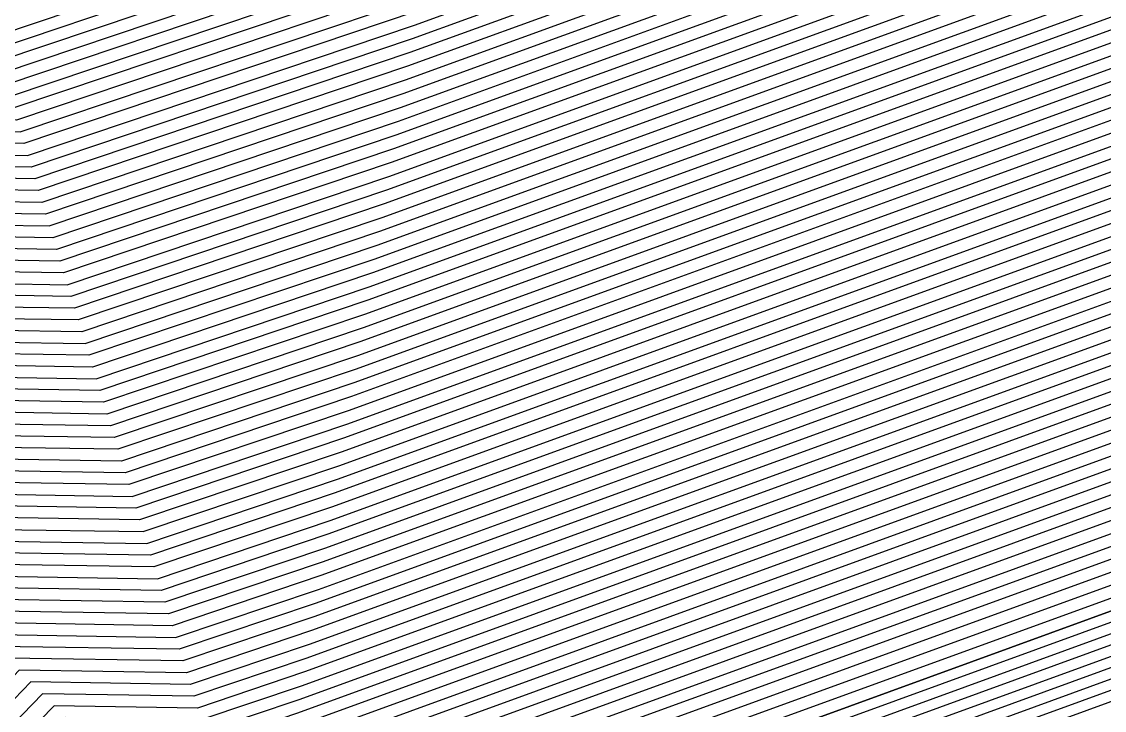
# Model space of a CAD drawing. Extents: x 7084 to 11035, y 13750 to 16729.
# Drawn here: x 9583.7 to 9682.8, y 14236.5 to 14299.6 of the extents above; entities that cross this region are included whole.
import ezdxf

# ---------------------------------------------------------------- set-up
doc = ezdxf.new("R2010")
doc.units = 0
doc.layers.add('Default', color=7, linetype='Continuous')

msp = doc.modelspace()

# ---------------------------------------------------------------- linework, layer by layer
at = {"layer": 'Default'}
for points in [[(8911.043, 16167.964), (9315.799, 15888.265), (9323.519, 15888.024), (9327.862, 15886.496), (9332.285, 15884.807), (9876.778, 16029.479), (9888.921, 16026.182), (10173.214, 15654.858), (10197.306, 15341.402), (10197.226, 15331.833), (10194.331, 15319.288), (10141.327, 14431.968), (10138.754, 14427.867), (9608.716, 14234.971), (9601.077, 14232.398), (9590.864, 14232.559), (9407.76, 14044.485), (8752.44, 14150.578), (8709.074, 14468.856), (8700.951, 14470.223), (8694.84, 14470.384), (8689.854, 14470.384), (8686.878, 14471.349), (8127.93, 14693.179)], [(8912.297, 16162.742), (9312.859, 15885.941), (9322.785, 15885.631), (9328.368, 15883.667), (9334.055, 15881.495), (9872.905, 16024.668), (9888.518, 16020.429), (10169.865, 15652.953), (10193.708, 15342.746), (10193.604, 15330.442), (10189.882, 15314.312), (10137.428, 14436.188), (10134.119, 14430.915), (9609.574, 14240.018), (9599.752, 14236.709), (9586.621, 14236.916), (9405.414, 14050.792), (8756.886, 14155.785), (8713.968, 14470.764), (8703.526, 14472.522), (8695.668, 14472.729), (8689.257, 14472.729), (8685.432, 14473.97), (8132.275, 14693.501)], [(8922.959, 16118.353), (9287.868, 15866.189), (9316.543, 15865.293), (9332.672, 15859.618), (9349.1, 15853.346), (9839.991, 15983.775), (9885.093, 15971.528), (10141.399, 15636.76), (10163.12, 15354.163), (10162.821, 15318.618), (10152.068, 15272.022), (10104.282, 14472.055), (10094.724, 14456.822), (9616.866, 14282.916), (9588.49, 14273.358), (9550.556, 14273.955), (9385.478, 14104.397), (8794.672, 14200.045), (8755.575, 14486.99), (8725.407, 14492.068), (8702.706, 14492.665), (8684.187, 14492.665), (8673.136, 14496.249), (8169.213, 14696.241)], [(9890.23, 16044.879), (10184.098, 15661.049), (10209.002, 15337.037), (10208.996, 15336.353), (10208.789, 15335.457), (10154.001, 14418.254), (10153.817, 14417.961), (9605.928, 14218.569), (9605.382, 14218.385), (9604.653, 14218.397), (9415.382, 14023.989), (8737.993, 14133.655), (8693.165, 14462.652), (8692.585, 14462.749), (8692.149, 14462.761), (8691.792, 14462.761), (8691.58, 14462.83), (8113.806, 14692.131)], [(9324.619, 15895.236), (9325.722, 15895.202), (9326.343, 15894.984), (9326.974, 15894.742), (9888.395, 16043.912), (9890.13, 16043.441), (10183.261, 15660.573), (10208.102, 15337.373), (10208.091, 15336.006), (10207.677, 15334.214), (10153.026, 14419.309), (10152.658, 14418.723), (9606.143, 14219.831), (9605.051, 14219.463), (9603.592, 14219.486), (9414.796, 14025.566), (8739.104, 14134.957), (8694.389, 14463.129), (8693.229, 14463.324), (8692.356, 14463.347), (8691.643, 14463.347), (8691.218, 14463.485), (8114.893, 14692.211)], [(9890.029, 16042.002), (10182.423, 15660.097), (10207.203, 15337.709), (10207.185, 15335.658), (10206.565, 15332.97), (10152.051, 14420.364), (10151.499, 14419.485), (9606.357, 14221.092), (9604.72, 14220.541), (9602.531, 14220.575), (9414.21, 14027.143), (8740.215, 14136.258), (8695.613, 14463.606), (8693.872, 14463.899), (8692.563, 14463.934), (8691.494, 14463.934), (8690.857, 14464.14), (8115.979, 14692.292)], [(9889.928, 16040.564), (10181.586, 15659.62), (10206.303, 15338.044), (10206.28, 15335.31), (10205.453, 15331.726), (10151.076, 14421.419), (10150.341, 14420.247), (9606.571, 14222.354), (9604.389, 14221.619), (9601.471, 14221.665), (9413.623, 14028.719), (8741.327, 14137.56), (8696.836, 14464.083), (8694.516, 14464.474), (8692.77, 14464.52), (8691.345, 14464.52), (8690.495, 14464.796), (8117.066, 14692.373)], [(9889.827, 16039.126), (10180.749, 15659.144), (10205.403, 15338.38), (10205.375, 15334.962), (10204.341, 15330.482), (10150.101, 14422.474), (10149.182, 14421.009), (9606.786, 14223.616), (9604.058, 14222.697), (9600.41, 14222.754), (9413.037, 14030.296), (8742.438, 14138.862), (8698.06, 14464.561), (8695.159, 14465.049), (8692.977, 14465.106), (8691.196, 14465.106), (8690.133, 14465.451), (8118.152, 14692.453)], [(8119.238, 14692.534), (8689.772, 14466.106), (8691.047, 14465.693), (8693.184, 14465.693), (8695.803, 14465.624), (8699.284, 14465.038), (8743.549, 14140.164), (9412.45, 14031.872), (9599.349, 14223.844), (9603.726, 14223.775), (9607, 14224.877), (10148.023, 14421.771), (10149.126, 14423.529), (10203.228, 15329.238), (10204.469, 15334.615), (10204.504, 15338.716), (10179.912, 15658.668), (9889.727, 16037.688), (9884.522, 16039.101)], [(9889.626, 16036.249), (10179.074, 15658.192), (10203.604, 15339.052), (10203.564, 15334.267), (10202.116, 15327.994), (10148.151, 14424.583), (10146.865, 14422.533), (9607.215, 14226.139), (9603.395, 14224.852), (9598.289, 14224.933), (9411.864, 14033.449), (8744.661, 14141.465), (8700.508, 14465.515), (8696.447, 14466.199), (8693.391, 14466.279), (8690.898, 14466.279), (8689.41, 14466.762), (8120.325, 14692.614)], [(9889.525, 16034.811), (10178.237, 15657.715), (10202.704, 15339.388), (10202.658, 15333.919), (10201.004, 15326.751), (10147.176, 14425.638), (10145.706, 14423.295), (9607.429, 14227.401), (9603.064, 14225.93), (9597.228, 14226.022), (9411.278, 14035.026), (8745.772, 14142.767), (8701.731, 14465.992)], [(9889.424, 16033.373), (10177.4, 15657.239), (10201.805, 15339.723), (10201.753, 15333.571), (10199.892, 15325.507), (10146.202, 14426.693), (10144.547, 14424.057), (9607.644, 14228.663), (9602.733, 14227.008), (9596.167, 14227.112), (9410.691, 14036.602), (8746.883, 14144.069), (8702.955, 14466.47), (8697.734, 14467.348), (8693.805, 14467.452), (8690.599, 14467.452), (8688.687, 14468.072), (8122.498, 14692.776)], [(9889.324, 16031.935), (10176.563, 15656.763), (10200.905, 15340.059), (10200.848, 15333.224), (10198.78, 15324.263), (10145.227, 14427.748), (10143.389, 14424.819), (9607.858, 14229.924), (9602.401, 14228.086), (9595.106, 14228.201), (9410.105, 14038.179), (8747.995, 14145.371), (8704.179, 14466.947), (8698.377, 14467.923), (8694.012, 14468.038), (8690.45, 14468.038), (8688.325, 14468.727), (8123.584, 14692.856)], [(9889.223, 16030.496), (10175.726, 15656.286), (10200.005, 15340.395), (10199.942, 15332.876), (10197.668, 15323.019), (10144.252, 14428.803), (10142.23, 14425.581), (9608.073, 14231.186), (9602.07, 14229.164), (9594.046, 14229.29), (9409.519, 14039.756), (8749.106, 14146.673), (8705.402, 14467.424), (8699.021, 14468.498), (8694.219, 14468.624), (8690.301, 14468.624)], [(9889.022, 16027.62), (10174.051, 15655.334), (10198.206, 15341.067), (10198.131, 15332.18), (10195.443, 15320.531), (10142.302, 14430.913), (10139.913, 14427.105), (9608.502, 14233.709), (9601.408, 14231.32), (9591.924, 14231.469), (9408.346, 14042.909), (8751.329, 14149.276), (8707.85, 14468.378), (8700.308, 14469.648), (8694.633, 14469.797), (8690.003, 14469.797), (8687.24, 14470.693), (8126.843, 14693.098)], [(9888.82, 16024.743), (10172.377, 15654.381), (10196.407, 15341.738), (10196.321, 15331.485), (10193.219, 15318.044), (10140.352, 14433.023), (10137.595, 14428.629), (9608.931, 14236.233), (9600.745, 14233.476), (9589.803, 14233.648), (9407.173, 14046.062), (8753.552, 14151.88), (8710.297, 14469.333), (8701.595, 14470.798), (8695.047, 14470.97), (8689.705, 14470.97), (8686.517, 14472.004), (8129.016, 14693.259)], [(9888.719, 16023.305), (10171.539, 15653.905), (10195.507, 15342.074), (10195.415, 15331.137), (10192.107, 15316.8), (10139.378, 14434.078), (10136.437, 14429.391), (9609.145, 14237.495), (9600.414, 14234.554), (9588.742, 14234.737), (9406.587, 14047.639), (8754.663, 14153.181), (8711.521, 14469.81), (8702.239, 14471.372), (8695.254, 14471.556), (8689.556, 14471.556)], [(9888.619, 16021.867), (10170.702, 15653.429), (10194.608, 15342.41), (10194.51, 15330.789), (10190.994, 15315.556), (10138.403, 14435.133), (10135.278, 14430.153), (9609.36, 14238.756)], [(9310.654, 15884.199), (9322.234, 15883.837), (9328.748, 15881.545), (9335.382, 15879.012), (9870.001, 16021.06), (9888.216, 16016.114), (10167.353, 15651.524), (10191.009, 15343.753), (10190.888, 15329.398), (10186.546, 15310.581), (10134.503, 14439.352), (10130.643, 14433.201), (9610.218, 14243.803), (9598.758, 14239.943), (9583.439, 14240.184), (9403.655, 14055.522), (8760.22, 14159.69), (8717.64, 14472.196), (8705.456, 14474.247), (8696.289, 14474.488), (8688.81, 14474.488), (8684.347, 14475.936), (8135.534, 14693.743)], [(9888.417, 16018.99), (10169.028, 15652.476), (10192.808, 15343.081), (10192.699, 15330.094), (10188.77, 15313.068), (10136.453, 14437.243), (10132.96, 14431.677), (9609.789, 14241.28), (9599.421, 14237.787), (9585.56, 14238.005), (9404.828, 14052.368), (8757.997, 14157.087), (8715.192, 14471.242), (8704.169, 14473.097), (8695.875, 14473.315), (8689.108, 14473.315), (8685.07, 14474.625), (8133.362, 14693.581)], [(9888.316, 16017.552), (10168.19, 15652), (10191.909, 15343.417), (10191.794, 15329.746), (10187.658, 15311.825), (10135.478, 14438.298), (10131.802, 14432.439), (9610.003, 14242.541), (9599.089, 14238.865), (9584.499, 14239.095), (9404.242, 14053.945), (8759.109, 14158.388), (8716.416, 14471.719), (8704.813, 14473.672), (8696.082, 14473.902), (8688.959, 14473.902)], [(9866.129, 16016.249), (9887.813, 16010.361), (10164.004, 15649.619), (10187.41, 15345.096), (10187.267, 15328.007), (10182.097, 15305.605), (10130.604, 14443.572), (10126.008, 14436.248), (9611.075, 14248.85), (9597.433, 14244.255), (9579.196, 14244.542), (9401.31, 14061.828), (8764.665, 14164.897), (8722.534, 14474.105), (8708.031, 14476.546), (8697.117, 14476.833), (8688.214, 14476.833), (8682.9, 14478.557), (8139.88, 14694.065)], [(9888.115, 16014.676), (10166.516, 15651.048), (10190.109, 15344.089), (10189.983, 15329.051), (10185.434, 15309.337), (10133.528, 14440.407), (10129.484, 14433.962), (9610.432, 14245.065), (9598.427, 14241.021), (9582.378, 14241.274), (9403.069, 14057.098), (8761.331, 14160.992), (8718.863, 14472.673), (8706.1, 14474.822), (8696.496, 14475.074), (8688.661, 14475.074), (8683.985, 14476.591), (8136.621, 14693.823)], [(9888.014, 16013.238), (10165.679, 15650.571), (10189.21, 15344.425), (10189.077, 15328.703), (10184.321, 15308.093), (10132.553, 14441.462), (10128.326, 14434.724), (9610.647, 14246.326), (9598.096, 14242.099), (9581.317, 14242.363), (9402.483, 14058.675), (8762.443, 14162.294), (8720.087, 14473.151), (8706.744, 14475.396), (8696.703, 14475.661), (8688.512, 14475.661), (8683.624, 14477.246), (8137.707, 14693.904)], [(9887.712, 16008.923), (10163.167, 15649.143), (10186.511, 15345.432), (10186.361, 15327.66), (10180.985, 15304.362), (10129.629, 14444.627), (10124.85, 14437.01), (9611.29, 14250.112), (9597.102, 14245.332), (9578.135, 14245.631), (9400.723, 14063.405), (8765.777, 14166.199), (8723.758, 14474.582), (8708.674, 14477.121), (8697.324, 14477.42), (8688.064, 14477.42), (8682.539, 14479.212), (8140.966, 14694.146)], [(9887.611, 16007.485), (10162.33, 15648.666), (10185.611, 15345.768), (10185.456, 15327.312), (10179.873, 15303.118), (10128.654, 14445.682), (10123.691, 14437.772), (9611.504, 14251.373), (9596.771, 14246.41), (9577.074, 14246.721), (9400.137, 14064.981), (8766.888, 14167.501), (8724.982, 14475.059), (8709.318, 14477.696)], [(9887.511, 16006.046), (10161.492, 15648.19), (10184.711, 15346.104), (10184.55, 15326.964), (10178.76, 15301.874), (10127.679, 14446.737), (10122.532, 14438.534), (9611.719, 14252.635), (9596.44, 14247.488), (9576.014, 14247.81), (9399.551, 14066.558), (8767.999, 14168.803), (8726.206, 14475.537), (8709.961, 14478.271), (8697.738, 14478.592), (8687.766, 14478.592), (8681.815, 14480.522), (8143.139, 14694.307)], [(8144.226, 14694.387), (8681.454, 14481.178), (8687.617, 14479.179), (8697.945, 14479.179), (8710.605, 14478.846), (8727.429, 14476.014), (8769.111, 14170.104), (9398.964, 14068.135), (9574.953, 14248.899), (9596.108, 14248.566), (9611.933, 14253.897), (10121.374, 14439.296), (10126.704, 14447.792), (10177.648, 15300.63), (10183.645, 15326.616), (10183.812, 15346.439), (10160.655, 15647.714), (9887.41, 16004.608)], [(9887.309, 16003.17), (10159.818, 15647.237), (10182.912, 15346.775), (10182.74, 15326.269), (10176.536, 15299.386), (10125.729, 14448.847), (10120.215, 14440.058), (9612.148, 14255.158), (9595.777, 14249.644), (9573.892, 14249.989), (9398.378, 14069.711), (8770.222, 14171.406), (8728.653, 14476.491), (8711.248, 14479.421), (8698.152, 14479.765), (8687.468, 14479.765), (8681.092, 14481.833), (8145.312, 14694.468)], [(9887.208, 16001.732), (10158.981, 15646.761), (10182.012, 15347.111), (10181.834, 15325.921), (10175.424, 15298.142), (10124.754, 14449.902), (10119.056, 14440.82), (9612.362, 14256.42), (9595.446, 14250.722), (9572.831, 14251.078), (9397.792, 14071.288), (8771.334, 14172.708), (8729.877, 14476.968), (8711.892, 14479.995)], [(8147.485, 14694.629), (8680.369, 14483.144), (8687.17, 14480.938), (8698.566, 14480.938), (8712.536, 14480.57), (8731.1, 14477.445), (8772.445, 14174.01), (9397.205, 14072.865), (9571.771, 14252.167), (9595.115, 14251.8), (9612.577, 14257.682), (10117.898, 14441.582), (10123.78, 14450.957), (10174.312, 15296.899), (10180.929, 15325.573), (10181.113, 15347.447), (10158.144, 15646.285), (9887.108, 16000.293)], [(9298.159, 15874.323), (9319.113, 15873.668), (9330.9, 15869.52), (9342.905, 15864.937), (9853.544, 16000.613), (9886.503, 15991.664), (10153.12, 15643.427), (10175.715, 15349.461), (10175.497, 15323.487), (10167.639, 15289.436), (10117.93, 14457.286), (10110.946, 14446.154), (9613.864, 14265.252), (9593.127, 14258.267), (9565.406, 14258.704), (9393.687, 14082.324), (8779.113, 14181.82), (8738.443, 14480.309), (8716.397, 14484.019), (8699.808, 14484.456), (8686.275, 14484.456), (8678.199, 14487.075), (8154.003, 14695.113)], [(9886.906, 15997.417), (10156.469, 15645.332), (10179.313, 15348.118), (10179.118, 15324.878), (10172.087, 15294.411), (10121.83, 14453.066), (10115.58, 14443.106), (9613.006, 14260.205), (9594.452, 14253.956), (9569.649, 14254.346), (9396.033, 14076.018), (8774.668, 14176.613), (8733.548, 14478.4), (8713.823, 14481.72), (8698.98, 14482.111), (8686.871, 14482.111), (8679.645, 14484.454), (8149.658, 14694.79)], [(9886.806, 15995.979), (10155.632, 15644.856), (10178.414, 15348.454), (10178.213, 15324.53), (10170.975, 15293.167), (10120.855, 14454.121), (10114.422, 14443.868), (9613.22, 14261.467), (9594.121, 14255.034), (9568.589, 14255.436), (9395.446, 14077.594), (8775.779, 14177.915), (8734.772, 14478.877), (8714.466, 14482.295), (8699.187, 14482.697), (8686.722, 14482.697), (8679.284, 14485.109), (8150.744, 14694.871)], [(9886.604, 15993.102), (10153.957, 15643.904), (10176.614, 15349.126), (10176.402, 15323.834), (10168.751, 15290.679), (10118.905, 14456.231), (10112.104, 14445.392), (9613.649, 14263.99), (9593.459, 14257.189), (9566.467, 14257.614), (9394.274, 14080.748), (8778.002, 14180.519), (8737.219, 14479.832), (8715.753, 14483.445), (8699.601, 14483.87), (8686.424, 14483.87), (8678.56, 14486.42), (8152.917, 14695.032)], [(9293.013, 15870.256), (9317.828, 15869.48), (9331.786, 15864.569), (9346.003, 15859.141), (9846.767, 15992.194), (9885.798, 15981.596), (10147.259, 15640.094), (10169.417, 15351.812), (10169.159, 15321.052), (10159.853, 15280.729), (10111.106, 14464.671), (10102.835, 14451.488), (9615.365, 14274.084), (9590.809, 14265.812), (9557.981, 14266.329), (9389.583, 14093.361), (8786.893, 14190.933), (8747.009, 14483.649), (8720.902, 14488.044), (8701.257, 14488.56), (8685.231, 14488.56), (8675.667, 14491.662), (8161.608, 14695.677)], [(9886.403, 15990.226), (10152.283, 15642.951), (10174.815, 15349.797), (10174.591, 15323.139), (10166.526, 15288.192), (10116.956, 14458.341), (10109.787, 14446.916), (9614.078, 14266.514)], [(9886.302, 15988.787), (10151.446, 15642.475), (10173.915, 15350.133), (10173.686, 15322.791), (10165.414, 15286.948), (10115.981, 14459.396), (10108.628, 14447.678), (9614.293, 14267.775), (9592.465, 14260.423), (9563.285, 14260.883), (9392.515, 14085.477), (8781.336, 14184.424), (8740.89, 14481.263), (8717.684, 14485.169), (8700.222, 14485.629), (8685.977, 14485.629)], [(9886.201, 15987.349), (10150.608, 15641.999), (10173.016, 15350.469), (10172.78, 15322.443), (10164.302, 15285.704), (10115.006, 14460.451), (10107.47, 14448.44), (9614.507, 14269.037), (9592.134, 14261.501), (9562.224, 14261.972), (9391.928, 14087.054), (8782.447, 14185.726), (8742.114, 14481.74), (8718.328, 14485.744), (8700.429, 14486.215), (8685.828, 14486.215)], [(9332.419, 15861.033), (9348.215, 15855.001), (9841.927, 15986.18), (9885.295, 15974.405), (10143.073, 15637.712), (10164.919, 15353.491), (10164.632, 15319.314), (10154.292, 15274.51), (10106.232, 14469.945), (10097.041, 14455.298), (9616.437, 14280.393), (9589.153, 14271.202), (9552.678, 14271.776), (9386.651, 14101.244), (8792.45, 14197.442), (8753.127, 14486.035), (8724.12, 14490.918), (8702.292, 14491.492), (8684.485, 14491.492), (8673.859, 14494.939), (8167.04, 14696.08)], [(9886.101, 15985.911), (10149.771, 15641.522), (10172.116, 15350.805), (10171.875, 15322.096), (10163.19, 15284.46), (10114.031, 14461.506), (10106.311, 14449.202), (9614.722, 14270.299), (9591.803, 14262.579), (9561.164, 14263.061), (9391.342, 14088.631), (8783.559, 14187.027), (8743.338, 14482.218), (8718.971, 14486.319), (8700.636, 14486.801), (8685.678, 14486.801), (8676.752, 14489.696), (8158.349, 14695.435)], [(9886, 15984.473), (10148.934, 15641.046), (10171.217, 15351.14), (10170.97, 15321.748), (10162.078, 15283.217), (10113.056, 14462.561), (10105.152, 14449.964), (9614.936, 14271.561), (9591.471, 14263.657), (9560.103, 14264.151), (9390.755, 14090.207), (8784.67, 14188.329), (8744.561, 14482.695), (8719.615, 14486.894), (8700.843, 14487.388), (8685.529, 14487.388), (8676.39, 14490.352), (8159.435, 14695.516)], [(9885.899, 15983.034), (10148.097, 15640.57), (10170.317, 15351.476), (10170.064, 15321.4), (10160.966, 15281.973), (10112.081, 14463.616), (10103.993, 14450.726), (9615.15, 14272.822), (9591.14, 14264.735), (9559.042, 14265.24), (9390.169, 14091.784), (8785.781, 14189.631), (8745.785, 14483.172), (8720.258, 14487.469), (8701.05, 14487.974), (8685.38, 14487.974), (8676.029, 14491.007), (8160.522, 14695.596)], [(9285.663, 15864.447), (9315.992, 15863.499), (9333.052, 15857.496), (9350.428, 15850.862), (9837.086, 15980.167), (9884.791, 15967.214), (10138.887, 15635.331), (10160.421, 15355.17), (10160.105, 15317.575), (10148.731, 15268.291), (10101.358, 14475.22), (10091.248, 14459.108), (9617.51, 14286.701), (9587.497, 14276.591), (9547.374, 14277.223), (9383.719, 14109.127), (8798.006, 14203.95), (8759.246, 14488.421), (8727.337, 14493.792), (8703.327, 14494.424), (8683.74, 14494.424), (8672.051, 14498.215), (8172.472, 14696.483)], [(9388.996, 14094.937), (9556.921, 14267.419), (9590.478, 14266.89), (9615.579, 14275.346), (10101.676, 14452.25), (10110.131, 14465.726), (10158.741, 15279.485), (10168.253, 15320.705), (10168.518, 15352.148), (10146.422, 15639.617), (9885.698, 15980.158)], [(9885.597, 15978.72), (10145.585, 15639.141), (10167.618, 15352.484), (10167.348, 15320.357), (10157.629, 15278.241), (10109.157, 14466.781), (10100.517, 14453.012), (9615.794, 14276.607), (9590.147, 14267.968), (9555.86, 14268.508), (9388.41, 14096.514), (8789.115, 14193.536), (8749.456, 14484.604), (8722.189, 14489.193), (8701.671, 14489.733), (8684.933, 14489.733), (8674.944, 14492.973), (8163.781, 14695.838)], [(9885.496, 15977.281), (10144.748, 15638.665), (10166.718, 15352.819), (10166.443, 15320.009), (10156.517, 15276.997), (10108.182, 14467.835), (10099.359, 14453.774), (9616.008, 14277.869)], [(8751.904, 14485.558), (8791.338, 14196.14), (9387.237, 14099.667), (9553.739, 14270.687), (9589.484, 14270.124), (9616.223, 14279.131), (10098.2, 14454.536), (10107.207, 14468.89), (10155.405, 15275.754), (10165.537, 15319.661), (10165.819, 15353.155), (10143.911, 15638.188), (9885.395, 15975.843)], [(9885.194, 15972.967), (10142.236, 15637.236), (10164.019, 15353.827), (10163.726, 15318.966), (10153.18, 15273.266), (10105.257, 14471), (10095.883, 14456.06), (9616.652, 14281.654), (9588.822, 14272.28), (9551.617, 14272.866), (9386.065, 14102.82), (8793.561, 14198.743), (8754.351, 14486.513), (8724.763, 14491.493), (8702.499, 14492.079)], [(9884.993, 15970.09), (10140.562, 15636.283), (10162.22, 15354.498), (10161.916, 15318.27), (10150.956, 15270.778), (10103.307, 14473.11), (10093.565, 14457.584), (9617.081, 14284.178), (9588.159, 14274.436), (9549.496, 14275.045), (9384.892, 14105.974), (8795.784, 14201.347), (8756.799, 14487.467), (8726.05, 14492.642), (8702.913, 14493.251), (8684.038, 14493.251), (8672.774, 14496.905), (8170.299, 14696.322)], [(9884.69, 15965.775), (10138.05, 15634.855), (10159.521, 15355.506), (10159.199, 15317.227), (10147.619, 15267.047), (10100.383, 14476.275), (10090.089, 14459.87), (9617.724, 14287.963), (9587.166, 14277.669), (9546.314, 14278.313), (9383.133, 14110.703), (8799.118, 14205.252), (8760.47, 14488.899), (8727.981, 14494.367), (8703.534, 14495.01), (8683.591, 14495.01), (8671.689, 14498.87), (8173.558, 14696.563)], [(9884.59, 15964.337), (10137.213, 15634.378), (10158.621, 15355.842), (10158.294, 15316.879), (10146.507, 15265.803), (10099.408, 14477.33), (10088.931, 14460.632), (9617.939, 14289.224), (9586.834, 14278.747), (9545.253, 14279.402), (9382.547, 14112.28), (8800.229, 14206.554), (8761.693, 14489.376), (8728.625, 14494.942), (8703.741, 14495.597), (8683.442, 14495.597), (8671.327, 14499.526), (8174.645, 14696.644)], [(9884.489, 15962.899), (10136.375, 15633.902), (10157.722, 15356.177), (10157.389, 15316.532), (10145.395, 15264.559), (10098.433, 14478.385), (10087.772, 14461.394), (9618.153, 14290.486), (9586.503, 14279.825), (9544.192, 14280.491), (9381.96, 14113.857), (8801.34, 14207.856), (8762.917, 14489.853), (8729.268, 14495.517), (8703.948, 14496.183), (8683.292, 14496.183), (8670.966, 14500.181), (8175.731, 14696.725)], [(8802.452, 14209.157), (9381.374, 14115.433), (9543.131, 14281.581), (9586.172, 14280.903), (9618.368, 14291.748), (10086.613, 14462.156), (10097.458, 14479.44), (10144.283, 15263.315), (10156.483, 15316.184), (10156.822, 15356.513), (10135.538, 15633.426), (9884.388, 15961.461)], [(9884.187, 15958.584), (10133.864, 15632.473), (10155.023, 15357.185), (10154.672, 15315.488), (10142.058, 15260.828), (10095.508, 14481.549), (10084.296, 14463.68), (9618.797, 14294.271), (9585.51, 14283.059), (9541.01, 14283.76), (9380.201, 14118.587), (8804.675, 14211.761), (8766.588, 14491.285), (8731.199, 14497.241), (8704.569, 14497.942), (8682.845, 14497.942), (8669.881, 14502.147), (8178.99, 14696.966)], [(9884.086, 15957.146), (10133.026, 15631.997), (10154.123, 15357.521), (10153.767, 15315.141), (10140.946, 15259.584), (10094.534, 14482.604), (10083.137, 14464.442), (9619.011, 14295.533), (9585.178, 14284.137), (9539.949, 14284.849), (9379.615, 14120.163), (8805.786, 14213.063), (8767.812, 14491.762), (8731.842, 14497.816), (8704.776, 14498.528), (8682.696, 14498.528), (8669.519, 14502.802), (8180.077, 14697.047)], [(9883.985, 15955.708), (10132.189, 15631.521), (10153.223, 15357.856), (10152.862, 15314.793), (10139.834, 15258.34), (10093.559, 14483.659), (10081.979, 14465.204), (9619.226, 14296.795), (9584.847, 14285.215), (9538.889, 14285.938), (9379.028, 14121.74), (8806.897, 14214.365), (8769.036, 14492.239), (8732.486, 14498.391), (8704.983, 14499.115), (8682.547, 14499.115), (8669.157, 14503.457), (8181.163, 14697.128)], [(9883.885, 15954.27), (10131.352, 15631.045), (10152.324, 15358.192), (10151.956, 15314.445), (10138.722, 15257.096), (10092.584, 14484.714), (10080.82, 14465.966), (9619.44, 14298.056), (9584.516, 14286.292), (9537.828, 14287.028), (9378.442, 14123.316), (8808.009, 14215.666), (8770.259, 14492.716), (8733.13, 14498.966), (8705.19, 14499.701), (8682.398, 14499.701), (8668.796, 14504.113), (8182.25, 14697.208)], [(8183.336, 14697.289), (8668.434, 14504.768), (8682.249, 14500.288), (8705.397, 14500.288), (8733.773, 14499.541), (8771.483, 14493.194), (8809.12, 14216.968), (9377.856, 14124.893), (9536.767, 14288.117), (9584.185, 14287.37), (9619.654, 14299.318), (10079.661, 14466.728), (10091.609, 14485.769), (10137.61, 15255.852), (10151.051, 15314.097), (10151.424, 15358.528), (10130.515, 15630.568), (9883.784, 15952.831)], [(9883.683, 15951.393), (10129.678, 15630.092), (10150.525, 15358.864), (10150.145, 15313.75), (10136.497, 15254.608), (10090.634, 14486.824), (10078.503, 14467.489), (9619.869, 14300.58), (9583.853, 14288.448), (9535.706, 14289.207), (9377.269, 14126.47), (8810.231, 14218.27), (8772.707, 14493.671), (8734.417, 14500.116), (8705.604, 14500.874), (8682.099, 14500.874), (8668.072, 14505.423), (8184.422, 14697.369)], [(9376.683, 14128.046), (9534.646, 14290.296), (9583.522, 14289.526), (9620.083, 14301.842), (10077.344, 14468.251), (10089.659, 14487.879), (10135.385, 15253.365), (10149.24, 15313.402), (10149.625, 15359.2), (10128.84, 15629.616), (9883.582, 15949.955)], [(9883.482, 15948.517), (10128.003, 15629.139), (10148.725, 15359.535), (10148.335, 15313.054), (10134.273, 15252.121), (10088.684, 14488.934), (10076.185, 14469.013), (9620.298, 14303.103), (9583.191, 14290.604), (9533.585, 14291.385), (9376.097, 14129.623), (8812.454, 14220.873), (8775.154, 14494.625), (8735.704, 14501.265)], [(8188.768, 14697.692), (8666.626, 14508.044), (8681.503, 14503.219), (8706.432, 14503.219), (8736.991, 14502.415), (8777.602, 14495.58), (8814.677, 14223.477), (9374.924, 14132.776), (9531.464, 14293.564), (9582.529, 14292.76), (9620.727, 14305.627), (10073.868, 14470.537), (10086.735, 14491.044), (10132.049, 15249.633), (10146.524, 15312.359), (10146.926, 15360.207), (10126.329, 15628.187), (9883.28, 15945.64)], [(9883.179, 15944.202), (10125.491, 15627.711), (10146.026, 15360.543), (10145.618, 15312.011), (10130.937, 15248.389), (10085.76, 14492.099), (10072.709, 14471.299), (9620.941, 14306.888), (9582.197, 14293.838), (9530.403, 14294.653), (9374.338, 14134.353), (8815.788, 14224.779), (8778.825, 14496.057), (8737.634, 14502.99), (8706.639, 14503.806), (8681.354, 14503.806), (8666.264, 14508.7), (8189.854, 14697.772)], [(9883.079, 15942.764), (10124.654, 15627.234), (10145.127, 15360.879), (10144.713, 15311.663), (10129.824, 15247.145), (10084.785, 14493.154), (10071.55, 14472.061), (9621.156, 14308.15), (9581.866, 14294.916), (9529.342, 14295.743), (9373.751, 14135.929), (8816.9, 14226.08), (8780.049, 14496.534), (8738.278, 14503.565), (8706.846, 14504.392), (8681.205, 14504.392), (8665.902, 14509.355), (8190.941, 14697.853)], [(9882.978, 15941.325), (10123.817, 15626.758), (10144.227, 15361.214), (10143.808, 15311.315), (10128.712, 15245.902), (10083.81, 14494.209), (10070.392, 14472.823), (9621.37, 14309.412), (9581.535, 14295.994), (9528.281, 14296.832), (9373.165, 14137.506), (8818.011, 14227.382), (8781.273, 14497.011), (8738.922, 14504.14), (8707.053, 14504.978), (8681.056, 14504.978), (8665.541, 14510.01), (8192.027, 14697.933)], [(9882.877, 15939.887), (10122.98, 15626.282), (10143.327, 15361.55), (10142.902, 15310.968), (10127.6, 15244.658), (10082.835, 14495.264), (10069.233, 14473.585), (9621.585, 14310.673), (9581.204, 14297.071), (9527.221, 14297.922), (9372.579, 14139.083), (8819.122, 14228.684), (8782.497, 14497.489), (8739.565, 14504.715), (8707.26, 14505.565), (8680.906, 14505.565), (8665.179, 14510.665), (8193.114, 14698.014)], [(9882.777, 15938.449), (10122.142, 15625.806), (10142.428, 15361.886), (10141.997, 15310.62), (10126.488, 15243.414), (10081.86, 14496.318), (10068.074, 14474.347), (9621.799, 14311.935), (9580.873, 14298.149), (9526.16, 14299.011), (9371.992, 14140.659), (8820.234, 14229.986), (8783.72, 14497.966), (8740.209, 14505.289), (8707.467, 14506.151), (8680.757, 14506.151), (8664.817, 14511.321), (8194.2, 14698.095)], [(10395.779, 15869.649), (10631.77, 15608.868), (10633.629, 15607.101), (10635.581, 15600.406), (10753.576, 15329.783), (10752.46, 15322.159), (10737.711, 14958.048), (10735.945, 14943.357), (10588.451, 14244.658), (10586.313, 14241.776), (10350.323, 13941.631), (10346.326, 13939.492), (10338.704, 13940.329), (10151.878, 14407.768), (9611.067, 14210.952), (9604.56, 14210.859), (9417.734, 14018.963), (9408.533, 14019.893), (8739.893, 14128.142), (8727.345, 14130.094), (8683.096, 14454.842), (8112.786, 14681.181)], [(8112.753, 14686.615), (8687.519, 14458.508), (8732.113, 14131.224), (8738.387, 14130.247), (9412.251, 14021.153), (9416.851, 14020.688), (9605.137, 14214.083), (9608.39, 14214.13), (10153.427, 14412.484), (10341.712, 13941.392), (10345.523, 13940.974), (10347.521, 13942.043), (10585.356, 14244.533), (10586.425, 14245.975), (10735.071, 14950.132), (10735.954, 14957.478), (10750.819, 15324.433), (10751.376, 15328.245), (10632.459, 15600.982), (10631.483, 15604.329), (10630.554, 15605.213), (10392.72, 15868.032)], [(8112.77, 14683.898), (8685.308, 14456.675), (8729.729, 14130.659), (8739.14, 14129.194), (9410.392, 14020.523), (9417.293, 14019.825), (9604.849, 14212.471), (9609.728, 14212.541), (10152.653, 14410.126), (10340.208, 13940.861), (10345.924, 13940.233), (10348.922, 13941.837), (10585.834, 14243.155), (10587.438, 14245.317), (10735.508, 14946.745), (10736.832, 14957.763), (10751.639, 15323.296), (10752.476, 15329.014), (10634.02, 15600.694), (10632.556, 15605.715), (10631.162, 15607.04), (10394.249, 15868.841)], [(10391.955, 15867.628), (10630.25, 15604.299), (10630.947, 15603.637), (10631.679, 15601.126), (10750.826, 15327.86), (10750.408, 15325.001), (10735.515, 14957.335), (10734.852, 14951.826), (10585.918, 14246.304), (10585.116, 14245.223), (10346.821, 13942.146), (10345.322, 13941.345), (10342.464, 13941.658), (10153.814, 14413.663), (9607.721, 14214.924), (9605.281, 14214.889), (9416.631, 14021.119), (9413.18, 14021.468), (8738.01, 14130.774), (8733.305, 14131.506), (8688.625, 14459.425), (8112.745, 14687.974)], [(9414.11, 14021.783), (9416.41, 14021.55), (9605.425, 14215.695), (9607.052, 14215.718), (10154.201, 14414.841), (10343.216, 13941.924), (10345.122, 13941.715), (10346.121, 13942.25), (10584.877, 14245.912), (10585.411, 14246.633), (10734.634, 14953.519), (10735.075, 14957.192), (10749.998, 15325.57), (10750.277, 15327.476), (10630.899, 15601.27), (10630.411, 15602.944), (10629.946, 15603.385), (10391.19, 15867.223)], [(10390.425, 15866.819), (10629.642, 15602.472), (10629.874, 15602.251), (10630.118, 15601.414), (10749.727, 15327.091), (10749.587, 15326.138), (10734.636, 14957.049), (10734.415, 14955.213), (10584.905, 14246.962), (10584.638, 14246.602), (10345.421, 13942.353), (10344.921, 13942.085), (10343.968, 13942.19), (10154.588, 14416.02), (9606.383, 14216.513), (9605.569, 14216.501), (9416.189, 14021.981), (9415.039, 14022.098), (8737.258, 14131.827), (8735.689, 14132.071), (8690.836, 14461.258), (8112.728, 14690.691)], [(8138.794, 14693.984), (8683.262, 14477.901), (8688.363, 14476.247), (8696.91, 14476.247), (8707.387, 14475.971), (8721.311, 14473.628), (8763.554, 14163.596), (9401.896, 14060.252), (9580.256, 14243.452), (9597.764, 14243.177), (9610.861, 14247.588), (10127.167, 14435.486), (10131.579, 14442.517), (10183.209, 15306.849), (10188.172, 15328.355), (10188.31, 15344.76), (10164.841, 15650.095)], [(8148.571, 14694.71), (8680.007, 14483.799), (8687.021, 14481.524), (8698.773, 14481.524), (8713.179, 14481.145), (8732.324, 14477.923), (8773.556, 14175.311), (9396.619, 14074.441), (9570.71, 14253.257), (9594.784, 14252.878), (9612.791, 14258.944), (10116.739, 14442.344), (10122.805, 14452.012), (10173.2, 15295.655), (10180.024, 15325.225), (10180.213, 15347.782), (10157.306, 15645.809)], [(8171.386, 14696.402), (8672.412, 14497.56), (8683.889, 14493.838), (8703.12, 14493.838), (8726.694, 14493.217), (8758.022, 14487.944), (8796.895, 14202.649), (9384.306, 14107.55), (9548.435, 14276.134), (9587.828, 14275.514), (9617.295, 14285.439), (10092.407, 14458.346), (10102.333, 14474.165), (10149.844, 15269.534), (10161.01, 15317.923), (10161.32, 15354.834), (10139.724, 15635.807)], [(10631.466, 15607.954), (10633.092, 15606.408), (10634.8, 15600.55), (10753.026, 15329.399), (10752.05, 15322.727), (10737.272, 14957.906), (10735.726, 14945.051), (10587.944, 14244.988), (10586.074, 14242.465), (10349.622, 13941.734), (10346.125, 13939.863), (10339.456, 13940.595), (10152.265, 14408.947), (9610.397, 14211.746), (9604.704, 14211.665), (9417.514, 14019.394), (9409.462, 14020.208), (8739.516, 14128.668), (8728.537, 14130.377), (8684.202, 14455.758), (8112.778, 14682.539)], [(10147.826, 15359.871), (10147.429, 15312.706), (10133.161, 15250.877), (10087.709, 14489.989), (10075.026, 14469.775), (9620.512, 14304.365), (9582.86, 14291.682), (9532.524, 14292.475), (9375.51, 14131.199), (8813.565, 14222.175), (8776.378, 14495.102), (8736.347, 14501.84), (8706.225, 14502.633), (8681.652, 14502.633), (8666.987, 14507.389), (8187.682, 14697.611)], [(8125.757, 14693.017), (8687.602, 14470.038), (8690.152, 14469.211), (8694.426, 14469.211), (8699.664, 14469.073), (8706.626, 14467.901), (8750.218, 14147.974), (9408.932, 14041.332), (9592.985, 14230.38), (9601.739, 14230.242), (9608.287, 14232.448), (10141.071, 14426.343), (10143.277, 14429.858), (10196.555, 15321.775)], [(8736.881, 14132.353), (9415.969, 14022.413), (9605.714, 14217.307), (10154.975, 14417.199), (9605.714, 14217.307), (9415.969, 14022.413), (8736.881, 14132.353), (8691.942, 14462.175), (8112.72, 14692.05), (7578.438, 14966.901)], [(10085.455, 14462.918), (9618.582, 14293.01), (9585.841, 14281.981), (9542.071, 14282.67), (9380.787, 14117.01), (8803.563, 14210.459), (8765.365, 14490.808), (8730.555, 14496.666), (8704.362, 14497.356), (8682.994, 14497.356), (8670.242, 14501.492), (8177.904, 14696.886)], [(9616.008, 14277.869), (9589.815, 14269.046), (9554.799, 14269.598), (9387.824, 14098.09), (8790.227, 14194.838), (8750.68, 14485.081), (8722.833, 14489.768), (8701.878, 14490.32), (8684.784, 14490.32), (8674.582, 14493.628), (8164.867, 14695.919)], [(8151.83, 14694.952), (8678.922, 14485.765), (8686.573, 14483.283), (8699.394, 14483.283), (8715.11, 14482.87), (8735.995, 14479.354), (8776.89, 14179.217), (9394.86, 14079.171), (9567.528, 14256.525), (9593.79, 14256.111), (9613.435, 14262.729), (10113.263, 14444.63), (10119.88, 14455.176)], [(9614.078, 14266.514), (9592.796, 14259.345), (9564.346, 14259.793), (9393.101, 14083.901), (8780.224, 14183.122), (8739.667, 14480.786), (8717.041, 14484.594), (8700.015, 14485.042), (8686.126, 14485.042), (8677.837, 14487.731), (8155.09, 14695.193)], [(9609.36, 14238.756), (9600.083, 14235.631), (9587.681, 14235.827), (9406.001, 14049.215), (8755.774, 14154.483), (8712.745, 14470.287), (8702.882, 14471.947), (8695.461, 14472.143), (8689.406, 14472.143), (8685.793, 14473.314), (8131.189, 14693.42)], [(10586.931, 14245.646), (10585.595, 14243.844), (10348.222, 13941.94), (10345.724, 13940.604), (10340.96, 13941.127), (10153.04, 14411.305), (9609.059, 14213.335), (9604.993, 14213.277), (9417.072, 14020.256), (9411.321, 14020.838), (8738.763, 14129.721), (8730.921, 14130.941), (8686.413, 14457.591), (8112.761, 14685.257)]]:
    msp.add_lwpolyline(points, dxfattribs=at)

doc.saveas('drawing.dxf')
